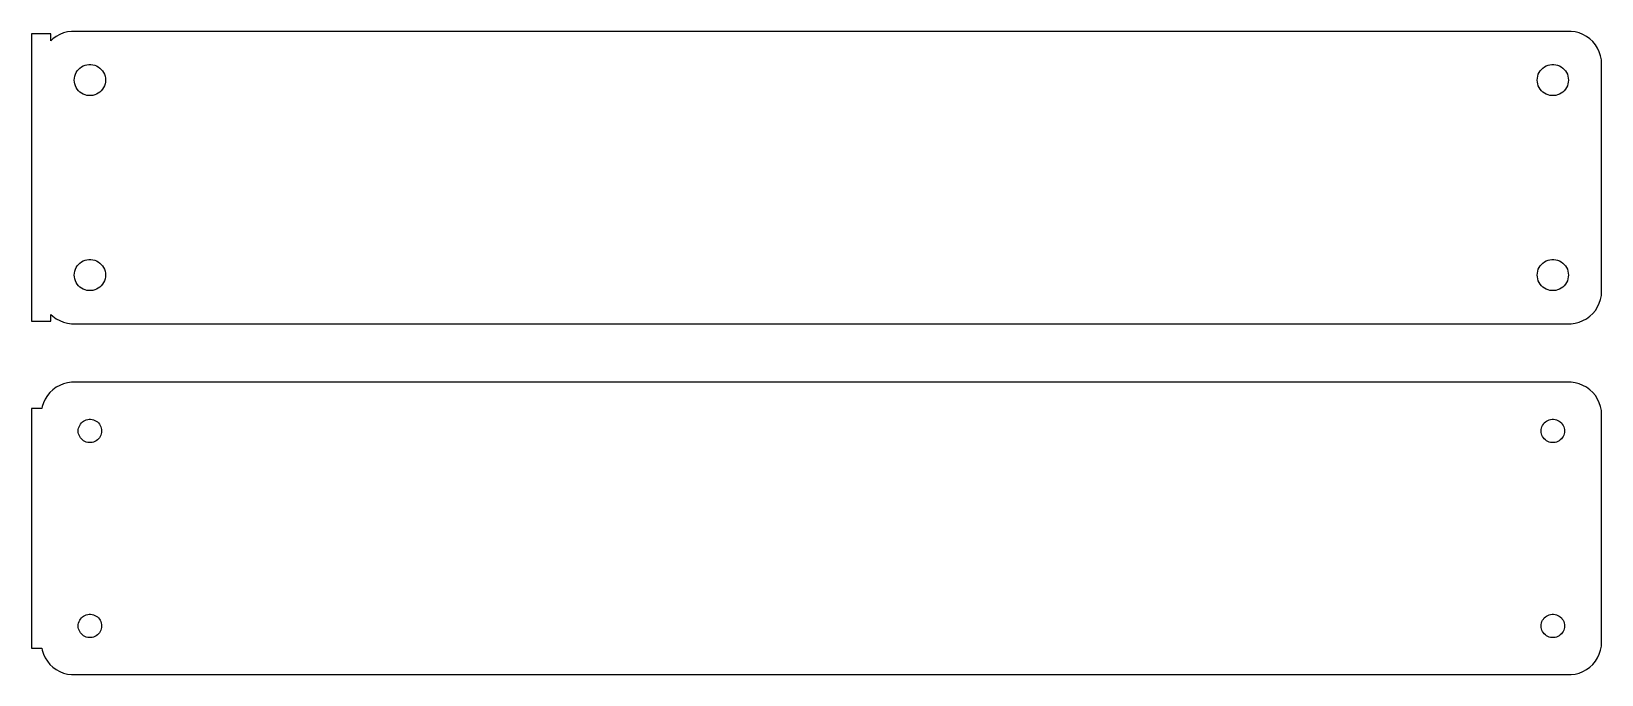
# Model space of a CAD drawing. Header units: metres. Extents: x -122 to 120, y 32 to 130.
import ezdxf

# ---------------------------------------------------------------- set-up
doc = ezdxf.new("R2010")
doc.units = ezdxf.units.M

msp = doc.modelspace()

# ---------------------------------------------------------------- linework, layer by layer
for p, q in [((-115.937, 130.411), (-116.545, 130.255)), ((-115.314, 130.49), (-115.937, 130.411)), ((115.314, 130.49), (-115.314, 130.49)), ((115.937, 130.411), (115.314, 130.49)), ((116.545, 130.255), (115.937, 130.411)), ((-118.5, 130.115), (-121.5, 130.115)), ((-121.5, 130.115), (-121.5, 85.8852)), ((-118.5, 129.059), (-118.5, 130.115)), ((-118.187, 129.353), (-118.5, 129.059)), ((-117.679, 129.722), (-118.187, 129.353)), ((-117.129, 130.024), (-117.679, 129.722)), ((-116.545, 130.255), (-117.129, 130.024)), ((117.129, 130.024), (116.545, 130.255)), ((117.679, 129.722), (117.129, 130.024)), ((118.187, 129.353), (117.679, 129.722)), ((118.645, 128.923), (118.187, 129.353)), ((119.045, 128.439), (118.645, 128.923)), ((119.382, 127.909), (119.045, 128.439)), ((119.649, 127.341), (119.382, 127.909)), ((119.843, 126.743), (119.649, 127.341)), ((119.961, 126.127), (119.843, 126.743)), ((120, 125.5), (119.961, 126.127)), ((-114.9, 123), (-114.881, 123.301)), ((-114.881, 123.301), (-114.825, 123.597)), ((-114.825, 123.597), (-114.731, 123.883)), ((-114.731, 123.883), (-114.603, 124.156)), ((-114.603, 124.156), (-114.442, 124.411)), ((-114.442, 124.411), (-114.25, 124.643)), ((-114.25, 124.643), (-114.03, 124.849)), ((-114.03, 124.849), (-113.786, 125.026)), ((-113.786, 125.026), (-113.522, 125.172)), ((-113.522, 125.172), (-113.242, 125.283)), ((-113.242, 125.283), (-112.95, 125.357)), ((-112.95, 125.357), (-112.651, 125.395)), ((-112.651, 125.395), (-112.349, 125.395)), ((-112.349, 125.395), (-112.05, 125.357)), ((-112.05, 125.357), (-111.758, 125.283)), ((-111.758, 125.283), (-111.478, 125.172)), ((-111.478, 125.172), (-111.214, 125.026)), ((-111.214, 125.026), (-110.97, 124.849)), ((-110.97, 124.849), (-110.75, 124.643)), ((-110.75, 124.643), (-110.558, 124.411)), ((-110.558, 124.411), (-110.397, 124.156)), ((-110.397, 124.156), (-110.269, 123.883)), ((-110.269, 123.883), (-110.175, 123.597)), ((-110.175, 123.597), (-110.119, 123.301)), ((-110.119, 123.301), (-110.1, 123)), ((110.1, 123), (110.119, 123.301)), ((110.119, 123.301), (110.175, 123.597)), ((110.175, 123.597), (110.269, 123.883)), ((110.269, 123.883), (110.397, 124.156)), ((110.397, 124.156), (110.558, 124.411)), ((110.558, 124.411), (110.75, 124.643)), ((110.75, 124.643), (110.97, 124.849)), ((110.97, 124.849), (111.214, 125.026)), ((111.214, 125.026), (111.478, 125.172)), ((111.478, 125.172), (111.758, 125.283)), ((111.758, 125.283), (112.05, 125.357)), ((112.05, 125.357), (112.349, 125.395)), ((112.349, 125.395), (112.651, 125.395)), ((112.651, 125.395), (112.95, 125.357)), ((112.95, 125.357), (113.242, 125.283)), ((113.242, 125.283), (113.522, 125.172)), ((113.522, 125.172), (113.786, 125.026)), ((113.786, 125.026), (114.03, 124.849)), ((114.03, 124.849), (114.25, 124.643)), ((114.25, 124.643), (114.442, 124.411)), ((114.442, 124.411), (114.603, 124.156)), ((114.603, 124.156), (114.731, 123.883)), ((114.731, 123.883), (114.825, 123.597)), ((114.825, 123.597), (114.881, 123.301)), ((114.881, 123.301), (114.9, 123)), ((120, 90.5), (120, 125.5)), ((-114.881, 122.699), (-114.9, 123)), ((-114.825, 122.403), (-114.881, 122.699)), ((-114.731, 122.117), (-114.825, 122.403)), ((-114.603, 121.844), (-114.731, 122.117)), ((-114.442, 121.589), (-114.603, 121.844)), ((-114.25, 121.357), (-114.442, 121.589)), ((-114.03, 121.151), (-114.25, 121.357)), ((-113.786, 120.974), (-114.03, 121.151)), ((-113.522, 120.828), (-113.786, 120.974)), ((-113.242, 120.717), (-113.522, 120.828)), ((-111.478, 120.828), (-111.758, 120.717)), ((-111.214, 120.974), (-111.478, 120.828)), ((-110.97, 121.151), (-111.214, 120.974)), ((-110.75, 121.357), (-110.97, 121.151)), ((-110.558, 121.589), (-110.75, 121.357)), ((-110.397, 121.844), (-110.558, 121.589)), ((-110.269, 122.117), (-110.397, 121.844)), ((-110.175, 122.403), (-110.269, 122.117)), ((-110.119, 122.699), (-110.175, 122.403)), ((-110.1, 123), (-110.119, 122.699)), ((110.119, 122.699), (110.1, 123)), ((110.175, 122.403), (110.119, 122.699)), ((110.269, 122.117), (110.175, 122.403)), ((110.397, 121.844), (110.269, 122.117)), ((110.558, 121.589), (110.397, 121.844)), ((110.75, 121.357), (110.558, 121.589)), ((110.97, 121.151), (110.75, 121.357)), ((111.214, 120.974), (110.97, 121.151)), ((111.478, 120.828), (111.214, 120.974)), ((111.758, 120.717), (111.478, 120.828)), ((113.522, 120.828), (113.242, 120.717)), ((113.786, 120.974), (113.522, 120.828)), ((114.03, 121.151), (113.786, 120.974)), ((114.25, 121.357), (114.03, 121.151)), ((114.442, 121.589), (114.25, 121.357)), ((114.603, 121.844), (114.442, 121.589)), ((114.731, 122.117), (114.603, 121.844)), ((114.825, 122.403), (114.731, 122.117)), ((114.881, 122.699), (114.825, 122.403)), ((114.9, 123), (114.881, 122.699)), ((-112.95, 120.643), (-113.242, 120.717)), ((-112.651, 120.605), (-112.95, 120.643)), ((-112.349, 120.605), (-112.651, 120.605)), ((-112.05, 120.643), (-112.349, 120.605)), ((-111.758, 120.717), (-112.05, 120.643)), ((112.05, 120.643), (111.758, 120.717)), ((112.349, 120.605), (112.05, 120.643)), ((112.651, 120.605), (112.349, 120.605)), ((112.95, 120.643), (112.651, 120.605)), ((113.242, 120.717), (112.95, 120.643)), ((-114.603, 94.1562), (-114.442, 94.4107)), ((-114.442, 94.4107), (-114.25, 94.6429)), ((-114.25, 94.6429), (-114.03, 94.8492)), ((-114.03, 94.8492), (-113.786, 95.0264)), ((-113.786, 95.0264), (-113.522, 95.1716)), ((-113.522, 95.1716), (-113.242, 95.2825)), ((-113.242, 95.2825), (-112.95, 95.3575)), ((-112.95, 95.3575), (-112.651, 95.3953)), ((-112.651, 95.3953), (-112.349, 95.3953)), ((-112.349, 95.3953), (-112.05, 95.3575)), ((-112.05, 95.3575), (-111.758, 95.2825)), ((-111.758, 95.2825), (-111.478, 95.1716)), ((-111.478, 95.1716), (-111.214, 95.0264)), ((-111.214, 95.0264), (-110.97, 94.8492)), ((-110.97, 94.8492), (-110.75, 94.6429)), ((-110.75, 94.6429), (-110.558, 94.4107)), ((-110.558, 94.4107), (-110.397, 94.1562)), ((110.397, 94.1562), (110.558, 94.4107)), ((110.558, 94.4107), (110.75, 94.6429)), ((110.75, 94.6429), (110.97, 94.8492)), ((110.97, 94.8492), (111.214, 95.0264)), ((111.214, 95.0264), (111.478, 95.1716)), ((111.478, 95.1716), (111.758, 95.2825)), ((111.758, 95.2825), (112.05, 95.3575)), ((112.05, 95.3575), (112.349, 95.3953)), ((112.349, 95.3953), (112.651, 95.3953)), ((112.651, 95.3953), (112.95, 95.3575)), ((112.95, 95.3575), (113.242, 95.2825)), ((113.242, 95.2825), (113.522, 95.1716)), ((113.522, 95.1716), (113.786, 95.0264)), ((113.786, 95.0264), (114.03, 94.8492)), ((114.03, 94.8492), (114.25, 94.6429)), ((114.25, 94.6429), (114.442, 94.4107)), ((114.442, 94.4107), (114.603, 94.1562)), ((-114.9, 93), (-114.881, 93.3008)), ((-114.881, 92.6992), (-114.9, 93)), ((-114.881, 93.3008), (-114.825, 93.5969)), ((-114.825, 92.4032), (-114.881, 92.6992)), ((-114.825, 93.5969), (-114.731, 93.8835)), ((-114.731, 92.1165), (-114.825, 92.4032)), ((-114.731, 93.8835), (-114.603, 94.1562)), ((-114.603, 91.8438), (-114.731, 92.1165)), ((-114.442, 91.5893), (-114.603, 91.8438)), ((-110.397, 91.8438), (-110.558, 91.5893)), ((-110.397, 94.1562), (-110.269, 93.8835)), ((-110.269, 92.1165), (-110.397, 91.8438)), ((-110.269, 93.8835), (-110.175, 93.5969)), ((-110.175, 92.4032), (-110.269, 92.1165)), ((-110.175, 93.5969), (-110.119, 93.3008)), ((-110.119, 92.6992), (-110.175, 92.4032)), ((-110.119, 93.3008), (-110.1, 93)), ((-110.1, 93), (-110.119, 92.6992)), ((110.1, 93), (110.119, 93.3008)), ((110.119, 92.6992), (110.1, 93)), ((110.119, 93.3008), (110.175, 93.5969)), ((110.175, 92.4032), (110.119, 92.6992)), ((110.175, 93.5969), (110.269, 93.8835)), ((110.269, 92.1165), (110.175, 92.4032)), ((110.269, 93.8835), (110.397, 94.1562)), ((110.397, 91.8438), (110.269, 92.1165)), ((110.558, 91.5893), (110.397, 91.8438)), ((114.603, 91.8438), (114.442, 91.5893)), ((114.603, 94.1562), (114.731, 93.8835)), ((114.731, 92.1165), (114.603, 91.8438)), ((114.731, 93.8835), (114.825, 93.5969)), ((114.825, 92.4032), (114.731, 92.1165)), ((114.825, 93.5969), (114.881, 93.3008)), ((114.881, 92.6992), (114.825, 92.4032)), ((114.881, 93.3008), (114.9, 93)), ((114.9, 93), (114.881, 92.6992)), ((-114.25, 91.3571), (-114.442, 91.5893)), ((-114.03, 91.1508), (-114.25, 91.3571)), ((-113.786, 90.9736), (-114.03, 91.1508)), ((-113.522, 90.8284), (-113.786, 90.9736)), ((-113.242, 90.7175), (-113.522, 90.8284)), ((-112.95, 90.6425), (-113.242, 90.7175)), ((-112.651, 90.6047), (-112.95, 90.6425)), ((-112.349, 90.6047), (-112.651, 90.6047)), ((-112.05, 90.6425), (-112.349, 90.6047)), ((-111.758, 90.7175), (-112.05, 90.6425)), ((-111.478, 90.8284), (-111.758, 90.7175)), ((-111.214, 90.9736), (-111.478, 90.8284)), ((-110.97, 91.1508), (-111.214, 90.9736)), ((-110.75, 91.3571), (-110.97, 91.1508)), ((-110.558, 91.5893), (-110.75, 91.3571)), ((110.75, 91.3571), (110.558, 91.5893)), ((110.97, 91.1508), (110.75, 91.3571)), ((111.214, 90.9736), (110.97, 91.1508)), ((111.478, 90.8284), (111.214, 90.9736)), ((111.758, 90.7175), (111.478, 90.8284)), ((112.05, 90.6425), (111.758, 90.7175)), ((112.349, 90.6047), (112.05, 90.6425)), ((112.651, 90.6047), (112.349, 90.6047)), ((112.95, 90.6425), (112.651, 90.6047)), ((113.242, 90.7175), (112.95, 90.6425)), ((113.522, 90.8284), (113.242, 90.7175)), ((113.786, 90.9736), (113.522, 90.8284)), ((114.03, 91.1508), (113.786, 90.9736)), ((114.25, 91.3571), (114.03, 91.1508)), ((114.442, 91.5893), (114.25, 91.3571)), ((119.843, 89.2566), (119.961, 89.8733)), ((119.961, 89.8733), (120, 90.5)), ((-118.5, 85.8852), (-118.5, 86.9413)), ((-118.5, 86.9413), (-118.187, 86.6474)), ((118.187, 86.6474), (118.645, 87.0773)), ((118.645, 87.0773), (119.045, 87.5611)), ((119.045, 87.5611), (119.382, 88.0912)), ((119.382, 88.0912), (119.649, 88.6594)), ((119.649, 88.6594), (119.843, 89.2566)), ((-121.5, 85.8852), (-118.5, 85.8852)), ((-118.187, 86.6474), (-117.679, 86.2784)), ((-117.679, 86.2784), (-117.129, 85.9759)), ((-117.129, 85.9759), (-116.545, 85.7447)), ((-116.545, 85.7447), (-115.937, 85.5886)), ((-115.937, 85.5886), (-115.314, 85.5099)), ((-115.314, 85.5099), (115.314, 85.5099)), ((115.314, 85.5099), (115.937, 85.5886)), ((115.937, 85.5886), (116.545, 85.7447)), ((116.545, 85.7447), (117.129, 85.9759)), ((117.129, 85.9759), (117.679, 86.2784)), ((117.679, 86.2784), (118.187, 86.6474)), ((-118.645, 74.9227), (-119.045, 74.4389)), ((-118.187, 75.3526), (-118.645, 74.9227)), ((-117.679, 75.7216), (-118.187, 75.3526)), ((-117.129, 76.0241), (-117.679, 75.7216)), ((-116.545, 76.2553), (-117.129, 76.0241)), ((-115.937, 76.4114), (-116.545, 76.2553)), ((-115.314, 76.4901), (-115.937, 76.4114)), ((115.314, 76.4901), (-115.314, 76.4901)), ((115.937, 76.4114), (115.314, 76.4901)), ((116.545, 76.2553), (115.937, 76.4114)), ((117.129, 76.0241), (116.545, 76.2553)), ((117.679, 75.7216), (117.129, 76.0241)), ((118.187, 75.3526), (117.679, 75.7216)), ((118.645, 74.9227), (118.187, 75.3526)), ((119.045, 74.4389), (118.645, 74.9227)), ((-119.843, 72.7434), (-119.9, 72.4442)), ((-119.649, 73.3406), (-119.843, 72.7434)), ((-119.382, 73.9088), (-119.649, 73.3406)), ((-119.045, 74.4389), (-119.382, 73.9088)), ((119.382, 73.9088), (119.045, 74.4389)), ((119.649, 73.3406), (119.382, 73.9088)), ((119.843, 72.7434), (119.649, 73.3406)), ((119.961, 72.1267), (119.843, 72.7434)), ((-119.9, 72.4442), (-121.5, 72.4442)), ((-121.5, 72.4442), (-121.5, 35.5558)), ((-114.077, 69.8671), (-113.956, 70.058)), ((-113.956, 70.058), (-113.812, 70.2322)), ((-113.812, 70.2322), (-113.647, 70.3869)), ((-113.647, 70.3869), (-113.464, 70.5198)), ((-113.464, 70.5198), (-113.266, 70.6287)), ((-113.266, 70.6287), (-113.056, 70.7119)), ((-113.056, 70.7119), (-112.837, 70.7681)), ((-112.837, 70.7681), (-112.613, 70.7964)), ((-112.613, 70.7964), (-112.387, 70.7964)), ((-112.387, 70.7964), (-112.163, 70.7681)), ((-112.163, 70.7681), (-111.944, 70.7119)), ((-111.944, 70.7119), (-111.734, 70.6287)), ((-111.734, 70.6287), (-111.536, 70.5198)), ((-111.536, 70.5198), (-111.353, 70.3869)), ((-111.353, 70.3869), (-111.188, 70.2322)), ((-111.188, 70.2322), (-111.044, 70.058)), ((-111.044, 70.058), (-110.923, 69.8671)), ((110.923, 69.8671), (111.044, 70.058)), ((111.044, 70.058), (111.188, 70.2322)), ((111.188, 70.2322), (111.353, 70.3869)), ((111.353, 70.3869), (111.536, 70.5198)), ((111.536, 70.5198), (111.734, 70.6287)), ((111.734, 70.6287), (111.944, 70.7119)), ((111.944, 70.7119), (112.163, 70.7681)), ((112.163, 70.7681), (112.387, 70.7964)), ((112.387, 70.7964), (112.613, 70.7964)), ((112.613, 70.7964), (112.837, 70.7681)), ((112.837, 70.7681), (113.056, 70.7119)), ((113.056, 70.7119), (113.266, 70.6287)), ((113.266, 70.6287), (113.464, 70.5198)), ((113.464, 70.5198), (113.647, 70.3869)), ((113.647, 70.3869), (113.812, 70.2322)), ((113.812, 70.2322), (113.956, 70.058)), ((113.956, 70.058), (114.077, 69.8671)), ((120, 71.5), (119.961, 72.1267)), ((120, 36.5), (120, 71.5)), ((-114.3, 69), (-114.286, 69.2256)), ((-114.286, 68.7744), (-114.3, 69)), ((-114.286, 69.2256), (-114.243, 69.4476)), ((-114.243, 68.5524), (-114.286, 68.7744)), ((-114.243, 69.4476), (-114.174, 69.6626)), ((-114.174, 68.3374), (-114.243, 68.5524)), ((-114.174, 69.6626), (-114.077, 69.8671)), ((-114.077, 68.1328), (-114.174, 68.3374)), ((-113.956, 67.942), (-114.077, 68.1328)), ((-113.812, 67.7678), (-113.956, 67.942)), ((-113.647, 67.6131), (-113.812, 67.7678)), ((-111.188, 67.7678), (-111.353, 67.6131)), ((-111.044, 67.942), (-111.188, 67.7678)), ((-110.923, 68.1328), (-111.044, 67.942)), ((-110.923, 69.8671), (-110.826, 69.6626)), ((-110.826, 68.3374), (-110.923, 68.1328)), ((-110.826, 69.6626), (-110.757, 69.4476)), ((-110.757, 68.5524), (-110.826, 68.3374)), ((-110.757, 69.4476), (-110.714, 69.2256)), ((-110.714, 68.7744), (-110.757, 68.5524)), ((-110.714, 69.2256), (-110.7, 69)), ((-110.7, 69), (-110.714, 68.7744)), ((110.7, 69), (110.714, 69.2256)), ((110.714, 68.7744), (110.7, 69)), ((110.714, 69.2256), (110.757, 69.4476)), ((110.757, 68.5524), (110.714, 68.7744)), ((110.757, 69.4476), (110.826, 69.6626)), ((110.826, 68.3374), (110.757, 68.5524)), ((110.826, 69.6626), (110.923, 69.8671)), ((110.923, 68.1328), (110.826, 68.3374)), ((111.044, 67.942), (110.923, 68.1328)), ((111.188, 67.7678), (111.044, 67.942)), ((111.353, 67.6131), (111.188, 67.7678)), ((113.812, 67.7678), (113.647, 67.6131)), ((113.956, 67.942), (113.812, 67.7678)), ((114.077, 68.1328), (113.956, 67.942)), ((114.077, 69.8671), (114.174, 69.6626)), ((114.174, 68.3374), (114.077, 68.1328)), ((114.174, 69.6626), (114.243, 69.4476)), ((114.243, 68.5524), (114.174, 68.3374)), ((114.243, 69.4476), (114.286, 69.2256)), ((114.286, 68.7744), (114.243, 68.5524)), ((114.286, 69.2256), (114.3, 69)), ((114.3, 69), (114.286, 68.7744)), ((-113.464, 67.4802), (-113.647, 67.6131)), ((-113.266, 67.3713), (-113.464, 67.4802)), ((-113.056, 67.2881), (-113.266, 67.3713)), ((-112.837, 67.2319), (-113.056, 67.2881)), ((-112.613, 67.2036), (-112.837, 67.2319)), ((-112.387, 67.2036), (-112.613, 67.2036)), ((-112.163, 67.2319), (-112.387, 67.2036)), ((-111.944, 67.2881), (-112.163, 67.2319)), ((-111.734, 67.3713), (-111.944, 67.2881)), ((-111.536, 67.4802), (-111.734, 67.3713)), ((-111.353, 67.6131), (-111.536, 67.4802)), ((111.536, 67.4802), (111.353, 67.6131)), ((111.734, 67.3713), (111.536, 67.4802)), ((111.944, 67.2881), (111.734, 67.3713)), ((112.163, 67.2319), (111.944, 67.2881)), ((112.387, 67.2036), (112.163, 67.2319)), ((112.613, 67.2036), (112.387, 67.2036)), ((112.837, 67.2319), (112.613, 67.2036)), ((113.056, 67.2881), (112.837, 67.2319)), ((113.266, 67.3713), (113.056, 67.2881)), ((113.464, 67.4802), (113.266, 67.3713)), ((113.647, 67.6131), (113.464, 67.4802)), ((-114.3, 39), (-114.286, 39.2256)), ((-114.286, 38.7744), (-114.3, 39)), ((-114.286, 39.2256), (-114.243, 39.4476)), ((-114.243, 38.5524), (-114.286, 38.7744)), ((-114.243, 39.4476), (-114.174, 39.6626)), ((-114.174, 39.6626), (-114.077, 39.8672)), ((-114.077, 39.8672), (-113.956, 40.058)), ((-113.956, 40.058), (-113.812, 40.2322)), ((-113.812, 40.2322), (-113.647, 40.3869)), ((-113.647, 40.3869), (-113.464, 40.5198)), ((-113.464, 40.5198), (-113.266, 40.6287)), ((-113.266, 40.6287), (-113.056, 40.7119)), ((-113.056, 40.7119), (-112.837, 40.7681)), ((-112.837, 40.7681), (-112.613, 40.7964)), ((-112.613, 40.7964), (-112.387, 40.7964)), ((-112.387, 40.7964), (-112.163, 40.7681)), ((-112.163, 40.7681), (-111.944, 40.7119)), ((-111.944, 40.7119), (-111.734, 40.6287)), ((-111.734, 40.6287), (-111.536, 40.5198)), ((-111.536, 40.5198), (-111.353, 40.3869)), ((-111.353, 40.3869), (-111.188, 40.2322)), ((-111.188, 40.2322), (-111.044, 40.058)), ((-111.044, 40.058), (-110.923, 39.8672)), ((-110.923, 39.8672), (-110.826, 39.6626)), ((-110.826, 39.6626), (-110.757, 39.4476)), ((-110.757, 39.4476), (-110.714, 39.2256)), ((-110.714, 38.7744), (-110.757, 38.5524)), ((-110.714, 39.2256), (-110.7, 39)), ((-110.7, 39), (-110.714, 38.7744)), ((110.7, 39), (110.714, 39.2256)), ((110.714, 38.7744), (110.7, 39)), ((110.714, 39.2256), (110.757, 39.4476)), ((110.757, 38.5524), (110.714, 38.7744)), ((110.757, 39.4476), (110.826, 39.6626)), ((110.826, 39.6626), (110.923, 39.8672)), ((110.923, 39.8672), (111.044, 40.058)), ((111.044, 40.058), (111.188, 40.2322)), ((111.188, 40.2322), (111.353, 40.3869)), ((111.353, 40.3869), (111.536, 40.5198)), ((111.536, 40.5198), (111.734, 40.6287)), ((111.734, 40.6287), (111.944, 40.7119)), ((111.944, 40.7119), (112.163, 40.7681)), ((112.163, 40.7681), (112.387, 40.7964)), ((112.387, 40.7964), (112.613, 40.7964)), ((112.613, 40.7964), (112.837, 40.7681)), ((112.837, 40.7681), (113.056, 40.7119)), ((113.056, 40.7119), (113.266, 40.6287)), ((113.266, 40.6287), (113.464, 40.5198)), ((113.464, 40.5198), (113.647, 40.3869)), ((113.647, 40.3869), (113.812, 40.2322)), ((113.812, 40.2322), (113.956, 40.058)), ((113.956, 40.058), (114.077, 39.8672)), ((114.077, 39.8672), (114.174, 39.6626)), ((114.174, 39.6626), (114.243, 39.4476)), ((114.243, 39.4476), (114.286, 39.2256)), ((114.286, 38.7744), (114.243, 38.5524)), ((114.286, 39.2256), (114.3, 39)), ((114.3, 39), (114.286, 38.7744)), ((-114.174, 38.3374), (-114.243, 38.5524)), ((-114.077, 38.1329), (-114.174, 38.3374)), ((-113.956, 37.942), (-114.077, 38.1329)), ((-113.812, 37.7678), (-113.956, 37.942)), ((-113.647, 37.6131), (-113.812, 37.7678)), ((-113.464, 37.4802), (-113.647, 37.6131)), ((-113.266, 37.3713), (-113.464, 37.4802)), ((-113.056, 37.2881), (-113.266, 37.3713)), ((-112.837, 37.2319), (-113.056, 37.2881)), ((-112.613, 37.2036), (-112.837, 37.2319)), ((-112.387, 37.2036), (-112.613, 37.2036)), ((-112.163, 37.2319), (-112.387, 37.2036)), ((-111.944, 37.2881), (-112.163, 37.2319)), ((-111.734, 37.3713), (-111.944, 37.2881)), ((-111.536, 37.4802), (-111.734, 37.3713)), ((-111.353, 37.6131), (-111.536, 37.4802)), ((-111.188, 37.7678), (-111.353, 37.6131)), ((-111.044, 37.942), (-111.188, 37.7678)), ((-110.923, 38.1329), (-111.044, 37.942)), ((-110.826, 38.3374), (-110.923, 38.1329)), ((-110.757, 38.5524), (-110.826, 38.3374)), ((110.826, 38.3374), (110.757, 38.5524)), ((110.923, 38.1329), (110.826, 38.3374)), ((111.044, 37.942), (110.923, 38.1329)), ((111.188, 37.7678), (111.044, 37.942)), ((111.353, 37.6131), (111.188, 37.7678)), ((111.536, 37.4802), (111.353, 37.6131)), ((111.734, 37.3713), (111.536, 37.4802)), ((111.944, 37.2881), (111.734, 37.3713)), ((112.163, 37.2319), (111.944, 37.2881)), ((112.387, 37.2036), (112.163, 37.2319)), ((112.613, 37.2036), (112.387, 37.2036)), ((112.837, 37.2319), (112.613, 37.2036)), ((113.056, 37.2881), (112.837, 37.2319)), ((113.266, 37.3713), (113.056, 37.2881)), ((113.464, 37.4802), (113.266, 37.3713)), ((113.647, 37.6131), (113.464, 37.4802)), ((113.812, 37.7678), (113.647, 37.6131)), ((113.956, 37.942), (113.812, 37.7678)), ((114.077, 38.1329), (113.956, 37.942)), ((114.174, 38.3374), (114.077, 38.1329)), ((114.243, 38.5524), (114.174, 38.3374)), ((119.961, 35.8733), (120, 36.5)), ((-121.5, 35.5558), (-119.9, 35.5558)), ((-119.9, 35.5558), (-119.843, 35.2566)), ((-119.843, 35.2566), (-119.649, 34.6594)), ((-119.649, 34.6594), (-119.382, 34.0912)), ((-119.382, 34.0912), (-119.045, 33.5611)), ((119.045, 33.5611), (119.382, 34.0912)), ((119.382, 34.0912), (119.649, 34.6594)), ((119.649, 34.6594), (119.843, 35.2566)), ((119.843, 35.2566), (119.961, 35.8733)), ((-119.045, 33.5611), (-118.645, 33.0773)), ((-118.645, 33.0773), (-118.187, 32.6474)), ((-118.187, 32.6474), (-117.679, 32.2784)), ((-117.679, 32.2784), (-117.129, 31.9759)), ((-117.129, 31.9759), (-116.545, 31.7447)), ((-116.545, 31.7447), (-115.937, 31.5886)), ((-115.937, 31.5886), (-115.314, 31.5099)), ((-115.314, 31.5099), (115.314, 31.5099)), ((115.314, 31.5099), (115.937, 31.5886)), ((115.937, 31.5886), (116.545, 31.7447)), ((116.545, 31.7447), (117.129, 31.9759)), ((117.129, 31.9759), (117.679, 32.2784)), ((117.679, 32.2784), (118.187, 32.6474)), ((118.187, 32.6474), (118.645, 33.0773)), ((118.645, 33.0773), (119.045, 33.5611))]:
    msp.add_line(p, q)

doc.saveas('drawing.dxf')
